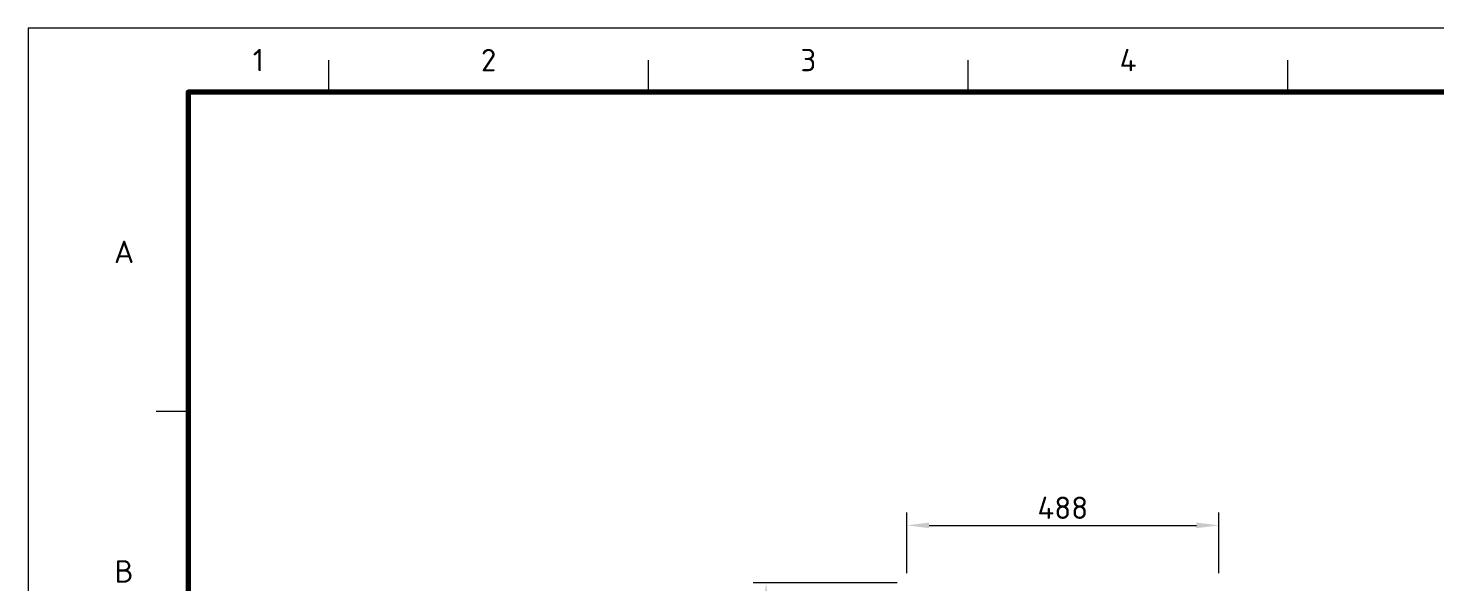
# Model space of a CAD drawing. Header units: millimetres. Extents: x 0 to 2382, y 0 to 420.
# Drawn here: x 0 to 220.1, y 333.2 to 420 of the extents above; entities that cross this region are included whole.
import ezdxf
from ezdxf.enums import TextEntityAlignment as Align

# ---------------------------------------------------------------- set-up
doc = ezdxf.new("R2010")
doc.units = ezdxf.units.MM
for name, color, linetype, lineweight in [('04-COTA', 3, 'CONTINUOUS', 18), ('06-TEXTO', 7, 'CONTINUOUS', 25), ('07-RECUADRO', 7, 'CONTINUOUS', 70), ('08-FINA', 5, 'CONTINUOUS', 18)]:
    doc.layers.add(name, color=color, linetype=linetype, lineweight=lineweight)
doc.styles.add('ISO3098', font='isocpeur.ttf')
doc.dimstyles.new('FLAMA-IRAM', dxfattribs={"dimtxt": 3.5, "dimasz": 3.5, "dimexe": 2, "dimexo": 1.5, "dimgap": 1, "dimtad": 1, "dimdec": 1, "dimtxsty": 'ISO3098', "dimblk": 'IRAM_FLECHA', "dimblk1": 'IRAM_FLECHA', "dimblk2": 'IRAM_FLECHA', "dimcen": 2.5, "dimclrd": 256, "dimclre": 256, "dimclrt": 256, "dimazin": 3, "dimtfac": 1, "dimtmove": 0, "dimatfit": 3, "dimlwd": 18, "dimlwe": 18})

# ---------------------------------------------------------------- blocks, each defined once
blk = doc.blocks.new('IRAM_FLECHA')
blk.add_solid([(0, 0), (-1, 0.125), (-1, -0.125)])

msp = doc.modelspace()

# ---------------------------------------------------------------- linework, layer by layer
at = {"layer": '07-RECUADRO'}
msp.add_lwpolyline([(25, 10), (584, 10), (584, 410), (25, 410)], close=True, dxfattribs=at)
at = {"layer": '08-FINA'}
for p, q in [((47, 410), (47, 415)), ((97, 410), (97, 415)), ((147, 410), (147, 415)), ((197, 410), (197, 415)), ((25, 360), (20, 360))]:
    msp.add_line(p, q, dxfattribs=at)
msp.add_lwpolyline([(0, 0), (594, 0), (594, 420), (0, 420)], close=True, dxfattribs=at)

# ---------------------------------------------------------------- texts
at = {"layer": '06-TEXTO', "style": 'ISO3098'}
for s, p in [('1', (36, 415)), ('2', (72, 415)), ('3', (122, 415)), ('4', (172, 415)), ('A', (15, 385)), ('B', (15, 335))]:
    msp.add_text(s, height=3.5, dxfattribs=at).set_placement(p, align=Align.MIDDLE_CENTER)

# ---------------------------------------------------------------- dimensions: what is measured, and where the dimension line sits
at = {"layer": '04-COTA'}
msp.add_linear_dim(base=(137.391, 342.209), p1=(137.391, 333.209), p2=(186.191, 333.209), dimstyle='FLAMA-IRAM', override={"dimlfac": 10}, dxfattribs=at).render()
msp.add_linear_dim(base=(115.391, 212.209), p1=(137.391, 212.209), p2=(137.391, 333.209), angle=90, dimstyle='FLAMA-IRAM', override={"dimlfac": 10}, dxfattribs=at).render()

doc.saveas('drawing.dxf')
